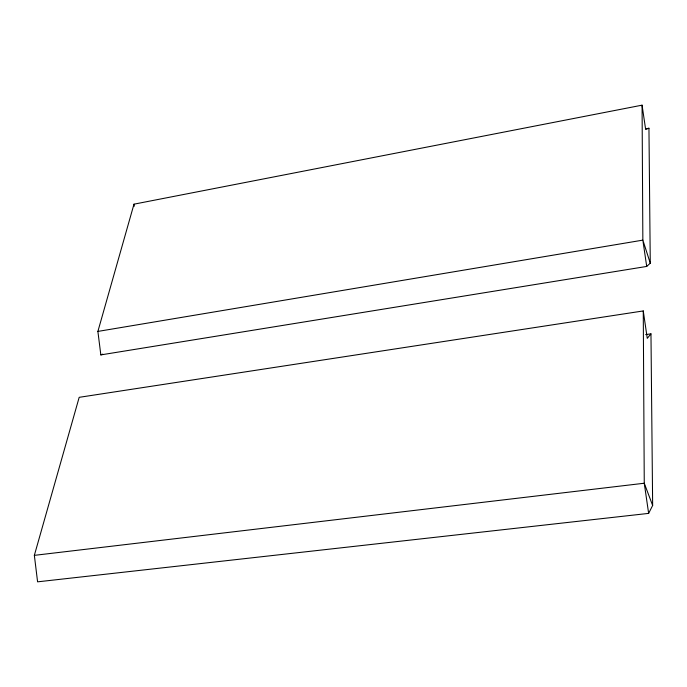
<?xml version="1.0" encoding="UTF-8"?>
<svg xmlns="http://www.w3.org/2000/svg" width="687" height="687" viewBox="0 0 687 687"><rect width="100%" height="100%" fill="white"/><g stroke="black" fill="none" stroke-linecap="round" stroke-linejoin="round"><path stroke-width="1.03" d="M650.967 333.83L652.65 505.46L648.64 513.387L37.587 581.837L34.35 555.354L79.185 397.326L643.264 310.936L647.266 338.356L650.967 333.83L645.668 334.621M97.889 331.417L133.991 204.168L642.07 105.163L645.634 129.362L648.949 128.246L650.271 263.173L646.707 266.436L100.834 354.896L97.889 331.417L642.852 240.132L642.07 105.163M100.834 354.896L102.749 354.149M645.789 128.847L648.949 128.246M34.35 555.354L644.26 483.236L652.65 505.46M650.271 263.173L642.852 240.132L646.707 266.436M648.64 513.387L644.26 483.236L643.264 310.936M133.991 204.168L134.257 206.246"/></g></svg>
